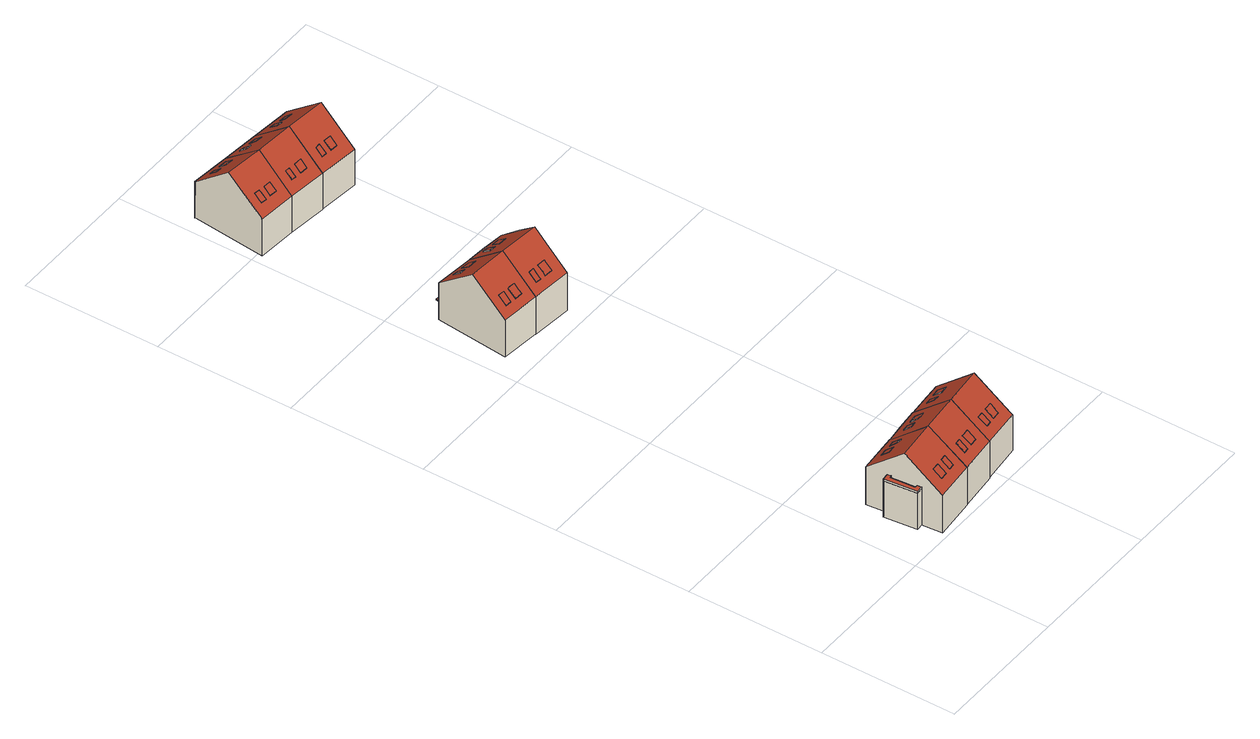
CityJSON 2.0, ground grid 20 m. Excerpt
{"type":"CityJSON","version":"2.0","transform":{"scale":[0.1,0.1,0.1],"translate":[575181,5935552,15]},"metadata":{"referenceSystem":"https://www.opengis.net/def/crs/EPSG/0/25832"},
"CityObjects":{
"building1":{"type":"Building","attributes":{"Grundfläche 2D":"70.089543","Grundhöhe NN":"15.678"},"children":["building1-1","building1-2","building1-3","building1-4","building1-5","building1-6"],"geometry":[{"type":"Solid","lod":"3","boundaries":[[[[0,1,2,3,4,5]],[[2,6,7,3]],[[8,9,10,11,12,13]],[[0,5,14,15,16,1]],[[8,13,12,11,17,18,6,2,1,16,19]],[[7,6,18,20]],[[5,4,3,7,20,14]],[[9,8,19,21]],[[10,9,21,22]],[[11,10,22,17]],[[20,18,17,22,21,19,16,15,14]]]],"semantics":{"surfaces":[{"type":"RoofSurface"},{"type":"WallSurface"},{"type":"GroundSurface"}],"values":[[0,0,0,1,1,1,1,1,1,1,2]]}}]},
"building1-1":{"type":"BuildingInstallation","parents":["building1"],"geometry":[{"type":"MultiSurface","lod":"3","boundaries":[[[23,24,25,26]],[[27,28,26,25]],[[23,26,28,29]],[[29,30,24,23]],[[25,24,30,27]]],"semantics":{"surfaces":[{"type":"RoofSurface"},{"type":"WallSurface"}],"values":[0,1,1,1,1]}}]},
"building1-2":{"type":"BuildingInstallation","parents":["building1"],"geometry":[{"type":"MultiSurface","lod":"3","boundaries":[[[31,32,33,34]],[[35,36,33,32]],[[34,33,36,37]],[[37,38,31,34]],[[32,31,38,35]]],"semantics":{"surfaces":[{"type":"RoofSurface"},{"type":"WallSurface"}],"values":[0,1,1,1,1]}}]},
"building1-3":{"type":"BuildingInstallation","parents":["building1"],"geometry":[{"type":"MultiSurface","lod":"3","boundaries":[[[39,40,41,42]],[[42,41,43,44]],[[39,42,44,45]],[[45,46,40,39]],[[46,43,41,40]]],"semantics":{"surfaces":[{"type":"RoofSurface"},{"type":"WallSurface"}],"values":[0,1,1,1,1]}}]},
"building1-4":{"type":"BuildingInstallation","parents":["building1"],"geometry":[{"type":"MultiSurface","lod":"3","boundaries":[[[47,48,49,50]],[[51,52,50,49]],[[47,50,52,53]],[[48,47,53,54]],[[54,51,49,48]]],"semantics":{"surfaces":[{"type":"RoofSurface"},{"type":"WallSurface"}],"values":[0,1,1,1,1]}}]},
"building1-5":{"type":"BuildingInstallation","parents":["building1"],"geometry":[{"type":"MultiSurface","lod":"3","boundaries":[[[55,56,57,58,59,60,61,62]],[[9,58,57,8]],[[9,10,59,58]],[[10,11,60,59]],[[12,61,60,11]],[[12,63,62,61]],[[63,64,55,62]],[[64,13,56,55]],[[8,57,56,13]]],"semantics":{"surfaces":[{"type":"RoofSurface"},{"type":"WallSurface"}],"values":[0,1,1,1,1,1,1,1,1]}}]},
"building1-6":{"type":"BuildingInstallation","parents":["building1"],"geometry":[{"type":"MultiSurface","lod":"3","boundaries":[[[65,66,67,68]],[[69,70,67,66]],[[70,71,68,67]],[[71,72,65,68]],[[72,69,66,65]],[[69,72,71,70]]],"semantics":{"surfaces":[{"type":"RoofSurface"},{"type":"WallSurface"},{"type":"OuterCeilingSurface"}],"values":[0,1,1,1,1,2]}}]},
"building2":{"type":"Building","attributes":{"Grundfläche 2D":"62.019519","Grundhöhe NN":"15.808"},"children":["building2-1","building2-2","building2-3","building2-4","building2-5"],"geometry":[{"type":"Solid","lod":"3","boundaries":[[[[4,3,73,74,75,5]],[[73,3,7,76,77]],[[7,3,4,5,78,79]],[[76,7,79,80]],[[74,73,77,76,80,81]],[[75,74,81,78,5]],[[80,79,78,81]]]],"semantics":{"surfaces":[{"type":"RoofSurface"},{"type":"WallSurface"},{"type":"GroundSurface"}],"values":[[0,0,1,1,1,1,2]]}}]},
"building2-1":{"type":"BuildingInstallation","parents":["building2"],"geometry":[{"type":"MultiSurface","lod":"3","boundaries":[[[82,83,84,85,86]],[[87,88,82,86]],[[89,83,82,88]],[[89,90,84,83]],[[90,91,87,86,85,84]]],"semantics":{"surfaces":[{"type":"RoofSurface"},{"type":"WallSurface"}],"values":[0,1,1,1,1]}}]},
"building2-2":{"type":"BuildingInstallation","parents":["building2"],"geometry":[{"type":"MultiSurface","lod":"3","boundaries":[[[92,93,94,95,96,97]],[[95,94,98,99]],[[100,97,96,95,99,101]],[[92,97,100,102]],[[98,94,93,92,102,103]]],"semantics":{"surfaces":[{"type":"RoofSurface"},{"type":"WallSurface"}],"values":[0,1,1,1,1]}}]},
"building2-3":{"type":"BuildingInstallation","parents":["building2"],"geometry":[{"type":"MultiSurface","lod":"3","boundaries":[[[104,105,106,107]],[[106,105,108,109]],[[107,106,109,110]],[[104,107,110,111]],[[105,104,111,108]]],"semantics":{"surfaces":[{"type":"RoofSurface"},{"type":"WallSurface"}],"values":[0,1,1,1,1]}}]},
"building2-4":{"type":"BuildingInstallation","parents":["building2"],"geometry":[{"type":"MultiSurface","lod":"3","boundaries":[[[112,113,114,115,116,117]],[[118,119,112,117]],[[119,120,113,112]],[[120,121,122,115,114,113]],[[115,122,118,117,116]]],"semantics":{"surfaces":[{"type":"RoofSurface"},{"type":"WallSurface"}],"values":[0,1,1,1,1]}}]},
"building2-5":{"type":"BuildingInstallation","parents":["building2"],"geometry":[{"type":"MultiSurface","lod":"3","boundaries":[[[123,124,125,126]],[[127,128,125,124]],[[128,129,126,125]],[[129,130,123,126]],[[130,127,124,123]],[[127,130,129,128]]],"semantics":{"surfaces":[{"type":"RoofSurface"},{"type":"WallSurface"},{"type":"OuterCeilingSurface"}],"values":[0,1,1,1,1,2]}}]},
"building3":{"type":"Building","attributes":{"Grundfläche 2D":"62.452696","Grundhöhe NN":"15.958"},"children":["building3-1","building3-2","building3-3","building3-4","building3-5"],"geometry":[{"type":"Solid","lod":"3","boundaries":[[[[73,131,132,133,134,74]],[[135,136,131,73,77,76]],[[76,77,73,74,137,138]],[[135,76,138,139]],[[132,131,136,135,139,140]],[[137,74,134,133,132,140,141,142]],[[140,139,138,137,142,141]]]],"semantics":{"surfaces":[{"type":"RoofSurface"},{"type":"WallSurface"},{"type":"GroundSurface"}],"values":[[0,0,1,1,1,1,2]]}}]},
"building3-1":{"type":"BuildingInstallation","parents":["building3"],"geometry":[{"type":"MultiSurface","lod":"3","boundaries":[[[143,144,145,146]],[[143,146,147,148]],[[146,145,149,147]],[[144,143,148,150]],[[145,144,150,149]]],"semantics":{"surfaces":[{"type":"RoofSurface"},{"type":"WallSurface"}],"values":[0,1,1,1,1]}}]},
"building3-2":{"type":"BuildingInstallation","parents":["building3"],"geometry":[{"type":"MultiSurface","lod":"3","boundaries":[[[151,152,153,154,155,156,157,158]],[[159,160,161,153,152,151,158]],[[162,163,157,156]],[[163,159,158,157]],[[156,155,154,153,161,162]]],"semantics":{"surfaces":[{"type":"RoofSurface"},{"type":"WallSurface"}],"values":[0,1,1,1,1]}}]},
"building3-3":{"type":"BuildingInstallation","parents":["building3"],"geometry":[{"type":"MultiSurface","lod":"3","boundaries":[[[164,165,166,167,168,169]],[[169,168,170,171]],[[172,165,164,169,171,173]],[[166,165,172,174]],[[170,168,167,166,174,175]]],"semantics":{"surfaces":[{"type":"RoofSurface"},{"type":"WallSurface"}],"values":[0,1,1,1,1]}}]},
"building3-4":{"type":"BuildingInstallation","parents":["building3"],"geometry":[{"type":"MultiSurface","lod":"3","boundaries":[[[176,177,178,179,180]],[[181,182,178,177]],[[182,183,184,180,179,178]],[[184,185,176,180]],[[181,177,176,185]]],"semantics":{"surfaces":[{"type":"RoofSurface"},{"type":"WallSurface"}],"values":[0,1,1,1,1]}}]},
"building3-5":{"type":"BuildingInstallation","parents":["building3"],"geometry":[{"type":"MultiSurface","lod":"3","boundaries":[[[186,187,188,189]],[[190,191,188,187]],[[191,192,189,188]],[[192,193,186,189]],[[193,190,187,186]],[[190,193,192,191]]],"semantics":{"surfaces":[{"type":"RoofSurface"},{"type":"WallSurface"},{"type":"OuterCeilingSurface"}],"values":[0,1,1,1,1,2]}}]},
"building4":{"type":"Building","attributes":{"Grundfläche 2D":"61.684985","Grundhöhe NN":"16.937"},"children":["building4-1","building4-2","building4-3","building4-4","building4-5"],"geometry":[{"type":"Solid","lod":"3","boundaries":[[[[194,195,196,197,198]],[[194,199,200,201,202,195]],[[203,200,199,194,198,204,205]],[[201,200,203,206]],[[196,195,202,201,206,207]],[[197,196,207,208,204,198]],[[206,203,205,204,208,207]]]],"semantics":{"surfaces":[{"type":"RoofSurface"},{"type":"WallSurface"},{"type":"GroundSurface"}],"values":[[0,0,1,1,1,1,2]]}}]},
"building4-1":{"type":"BuildingInstallation","parents":["building4"],"geometry":[{"type":"MultiSurface","lod":"3","boundaries":[[[209,210,211,212,213,214,215,216]],[[217,218,219,220,212,211,210,209]],[[221,222,214,213]],[[220,221,213,212]],[[215,214,222,217,209,216]]],"semantics":{"surfaces":[{"type":"RoofSurface"},{"type":"WallSurface"}],"values":[0,1,1,1,1]}}]},
"building4-2":{"type":"BuildingInstallation","parents":["building4"],"geometry":[{"type":"MultiSurface","lod":"3","boundaries":[[[223,224,225,226]],[[227,228,226,225]],[[223,226,228,229]],[[229,230,224,223]],[[224,230,227,225]]],"semantics":{"surfaces":[{"type":"RoofSurface"},{"type":"WallSurface"}],"values":[0,1,1,1,1]}}]},
"building4-3":{"type":"BuildingInstallation","parents":["building4"],"geometry":[{"type":"MultiSurface","lod":"3","boundaries":[[[231,232,233,234]],[[234,233,235,236]],[[231,234,236,237]],[[232,231,237,238]],[[233,232,238,235]]],"semantics":{"surfaces":[{"type":"RoofSurface"},{"type":"WallSurface"}],"values":[0,1,1,1,1]}}]},
"building4-4":{"type":"BuildingInstallation","parents":["building4"],"geometry":[{"type":"MultiSurface","lod":"3","boundaries":[[[239,240,241,242]],[[241,240,243,244]],[[239,242,245,246]],[[240,239,246,243]],[[242,241,244,245]]],"semantics":{"surfaces":[{"type":"RoofSurface"},{"type":"WallSurface"}],"values":[0,1,1,1,1]}}]},
"building4-5":{"type":"BuildingInstallation","parents":["building4"],"geometry":[{"type":"MultiSurface","lod":"3","boundaries":[[[247,248,249,250]],[[251,252,249,248]],[[252,253,250,249]],[[253,254,247,250]],[[254,251,248,247]],[[251,254,253,252]]],"semantics":{"surfaces":[{"type":"RoofSurface"},{"type":"WallSurface"},{"type":"OuterCeilingSurface"}],"values":[0,1,1,1,1,2]}}]},
"building5":{"type":"Building","attributes":{"Grundfläche 2D":"68.915996","Grundhöhe NN":"16.818"},"children":["building5-1","building5-2","building5-3","building5-4","building5-5","building5-6"],"geometry":[{"type":"Solid","lod":"3","boundaries":[[[[195,255,196]],[[201,256,257,258,195,202]],[[259,260,255,195,258,261]],[[262,263,264,265,266,267]],[[201,202,195,196,268,269]],[[256,201,269,270]],[[264,263,262,267,271,272,259,261,258,257,256,270,273]],[[255,274,275,276,268,196]],[[274,255,260,259,272,276,275]],[[265,264,273,277]],[[266,265,277,278]],[[267,266,278,271]],[[271,278,277,273,270,269,268,276,272]]]],"semantics":{"surfaces":[{"type":"RoofSurface"},{"type":"WallSurface"},{"type":"GroundSurface"}],"values":[[0,0,0,0,1,1,1,1,1,1,1,1,2]]}}]},
"building5-1":{"type":"BuildingInstallation","parents":["building5"],"geometry":[{"type":"MultiSurface","lod":"3","boundaries":[[[279,280,281,282,283,284,285,286]],[[287,288,283,282]],[[289,286,285,284,283,288,290,291]],[[279,286,289,292,281,280]],[[292,287,282,281]]],"semantics":{"surfaces":[{"type":"RoofSurface"},{"type":"WallSurface"}],"values":[0,1,1,1,1]}}]},
"building5-2":{"type":"BuildingInstallation","parents":["building5"],"geometry":[{"type":"MultiSurface","lod":"3","boundaries":[[[293,294,295,296,297,298,299,300]],[[300,301,294,293,300,299,302,303]],[[304,305,298,297,296,295,306,307]],[[299,298,305,302]],[[295,294,301,306]]],"semantics":{"surfaces":[{"type":"RoofSurface"},{"type":"WallSurface"}],"values":[0,1,1,1,1]}}]},
"building5-3":{"type":"BuildingInstallation","parents":["building5"],"geometry":[{"type":"MultiSurface","lod":"3","boundaries":[[[308,309,310,311]],[[312,310,309,313]],[[314,313,309,308]],[[312,315,311,310]],[[308,311,315,314]]],"semantics":{"surfaces":[{"type":"RoofSurface"},{"type":"WallSurface"}],"values":[0,1,1,1,1]}}]},
"building5-4":{"type":"BuildingInstallation","parents":["building5"],"geometry":[{"type":"MultiSurface","lod":"3","boundaries":[[[316,317,318,319,320]],[[317,316,320,321,322]],[[323,318,317,322]],[[323,324,319,318]],[[324,321,320,319]]],"semantics":{"surfaces":[{"type":"RoofSurface"},{"type":"WallSurface"}],"values":[0,1,1,1,1]}}]},
"building5-5":{"type":"BuildingInstallation","parents":["building5"],"geometry":[{"type":"MultiSurface","lod":"3","boundaries":[[[325,326,327,328,329,330,331,332]],[[262,327,326,267]],[[262,333,328,327]],[[333,334,329,328]],[[334,263,330,329]],[[264,331,330,263]],[[264,265,332,331]],[[265,266,325,332]],[[266,267,326,325]]],"semantics":{"surfaces":[{"type":"RoofSurface"},{"type":"WallSurface"}],"values":[0,1,1,1,1,1,1,1,1]}}]},
"building5-6":{"type":"BuildingInstallation","parents":["building5"],"geometry":[{"type":"MultiSurface","lod":"3","boundaries":[[[335,336,274,337]],[[275,338,337,274]],[[338,339,335,337]],[[339,340,336,335]],[[340,275,274,336]],[[340,339,338,275]]],"semantics":{"surfaces":[{"type":"RoofSurface"},{"type":"WallSurface"},{"type":"OuterCeilingSurface"}],"values":[0,1,1,1,1,2]}}]},
"building6":{"type":"Building","attributes":{"Grundfläche 2D":"62.329690","Grundhöhe NN":"17.208"},"children":["building6-1","building6-2","building6-3","building6-4"],"geometry":[{"type":"Solid","lod":"3","boundaries":[[[[341,342,343,344,345]],[[346,347,343,342,348,349]],[[341,345,350,351]],[[349,348,342,341,351,352]],[[346,349,352,353]],[[350,345,344,343,347,346,353,354]],[[353,352,351,350,354]]]],"semantics":{"surfaces":[{"type":"RoofSurface"},{"type":"WallSurface"},{"type":"GroundSurface"}],"values":[[0,0,1,1,1,1,2]]}}]},
"building6-1":{"type":"BuildingInstallation","parents":["building6"],"geometry":[{"type":"MultiSurface","lod":"3","boundaries":[[[355,356,357,358]],[[355,358,359,360]],[[358,357,361,359]],[[356,355,360,362]],[[357,356,362,361]]],"semantics":{"surfaces":[{"type":"RoofSurface"},{"type":"WallSurface"}],"values":[0,1,1,1,1]}}]},
"building6-2":{"type":"BuildingInstallation","parents":["building6"],"geometry":[{"type":"MultiSurface","lod":"3","boundaries":[[[363,364,365,366]],[[366,365,367,368]],[[363,366,368,369]],[[364,363,369,370]],[[365,364,370,367]]],"semantics":{"surfaces":[{"type":"RoofSurface"},{"type":"WallSurface"}],"values":[0,1,1,1,1]}}]},
"building6-3":{"type":"BuildingInstallation","parents":["building6"],"geometry":[{"type":"MultiSurface","lod":"3","boundaries":[[[371,372,373,374,375,376,377,378]],[[379,380,372,371]],[[381,382,378,377,376]],[[382,379,371,378]],[[380,383,384,385,375,374,373,372]],[[385,381,376,375]]],"semantics":{"surfaces":[{"type":"RoofSurface"},{"type":"WallSurface"}],"values":[0,1,1,1,1,1]}}]},
"building6-4":{"type":"BuildingInstallation","parents":["building6"],"geometry":[{"type":"MultiSurface","lod":"3","boundaries":[[[386,387,388,389,390,391,392,393]],[[394,395,396,397,388,387,386,393]],[[397,398,389,388]],[[398,399,390,389]],[[390,399,400,394,393,392,391]]],"semantics":{"surfaces":[{"type":"RoofSurface"},{"type":"WallSurface"}],"values":[0,1,1,1,1]}}]},
"building7":{"type":"Building","attributes":{"Grundfläche 2D":"62.292003","Grundhöhe NN":"17.250"},"children":["building7-1","building7-2","building7-3","building7-4"],"geometry":[{"type":"Solid","lod":"3","boundaries":[[[[341,401,402,342]],[[402,403,404,349,348,342]],[[401,341,351,405]],[[406,404,403,402,401,405,407]],[[349,404,406,352]],[[341,342,348,349,352,351]],[[406,407,405,351,352]]]],"semantics":{"surfaces":[{"type":"RoofSurface"},{"type":"WallSurface"},{"type":"GroundSurface"}],"values":[[0,0,1,1,1,1,2]]}}]},
"building7-1":{"type":"BuildingInstallation","parents":["building7"],"geometry":[{"type":"MultiSurface","lod":"3","boundaries":[[[408,409,410,411]],[[409,408,412,413]],[[410,409,413,414]],[[411,410,414,415]],[[408,411,415,412]]],"semantics":{"surfaces":[{"type":"RoofSurface"},{"type":"WallSurface"}],"values":[0,1,1,1,1]}}]},
"building7-2":{"type":"BuildingInstallation","parents":["building7"],"geometry":[{"type":"MultiSurface","lod":"3","boundaries":[[[416,417,418,419,420,421,422,423]],[[419,424,425,426,422,421,420]],[[426,427,423,422]],[[423,427,428,429,418,417,416]],[[429,424,419,418]]],"semantics":{"surfaces":[{"type":"RoofSurface"},{"type":"WallSurface"}],"values":[0,1,1,1,1]}}]},
"building7-3":{"type":"BuildingInstallation","parents":["building7"],"geometry":[{"type":"MultiSurface","lod":"3","boundaries":[[[430,431,432,433,434,435]],[[433,432,436,437]],[[438,435,434,433,437,435]],[[430,435,438,439]],[[436,432,431,430,439,440]]],"semantics":{"surfaces":[{"type":"RoofSurface"},{"type":"WallSurface"}],"values":[0,1,1,1,1]}}]},
"building7-4":{"type":"BuildingInstallation","parents":["building7"],"geometry":[{"type":"MultiSurface","lod":"3","boundaries":[[[441,442,443,444]],[[444,443,445,446]],[[441,444,446,447]],[[442,441,447,448]],[[443,442,448,445]]],"semantics":{"surfaces":[{"type":"RoofSurface"},{"type":"WallSurface"}],"values":[0,1,1,1,1]}}]},
"building8":{"type":"Building","attributes":{"Grundfläche 2D":"69.920985","Grundhöhe NN":"17.281"},"children":["building8-1","building8-2","building8-3","building8-4","building8-5"],"geometry":[{"type":"Solid","lod":"3","boundaries":[[[[402,401,449,450]],[[402,450,451,404,403]],[[452,453,454,455,456,457]],[[458,401,402,403,404,459,460]],[[449,401,458,461]],[[455,454,453,452,462,463,451,450,449,461,464]],[[404,451,463,459]],[[456,455,464,465]],[[457,456,465,466]],[[452,457,466,462]],[[466,465,464,461,458,460,459,463,462]]]],"semantics":{"surfaces":[{"type":"RoofSurface"},{"type":"WallSurface"},{"type":"GroundSurface"}],"values":[[0,0,0,1,1,1,1,1,1,1,2]]}}]},
"building8-1":{"type":"BuildingInstallation","parents":["building8"],"geometry":[{"type":"MultiSurface","lod":"3","boundaries":[[[467,468,469,470]],[[470,469,471,472]],[[467,470,472,473]],[[468,467,473,474]],[[469,468,474,471]]],"semantics":{"surfaces":[{"type":"RoofSurface"},{"type":"WallSurface"}],"values":[0,1,1,1,1]}}]},
"building8-2":{"type":"BuildingInstallation","parents":["building8"],"geometry":[{"type":"MultiSurface","lod":"3","boundaries":[[[475,476,477,478]],[[478,477,479,480]],[[475,478,480,481]],[[476,475,481,482]],[[477,476,482,479]]],"semantics":{"surfaces":[{"type":"RoofSurface"},{"type":"WallSurface"}],"values":[0,1,1,1,1]}}]},
"building8-3":{"type":"BuildingInstallation","parents":["building8"],"geometry":[{"type":"MultiSurface","lod":"3","boundaries":[[[483,484,485,486]],[[487,488,484,483]],[[486,485,489,490]],[[488,489,485,484]],[[483,486,490,487]]],"semantics":{"surfaces":[{"type":"RoofSurface"},{"type":"WallSurface"}],"values":[0,1,1,1,1]}}]},
"building8-4":{"type":"BuildingInstallation","parents":["building8"],"geometry":[{"type":"MultiSurface","lod":"3","boundaries":[[[491,492,493,494]],[[494,493,495,496]],[[496,497,491,494]],[[492,491,497,498]],[[498,495,493,492]]],"semantics":{"surfaces":[{"type":"RoofSurface"},{"type":"WallSurface"}],"values":[0,1,1,1,1]}}]},
"building8-5":{"type":"BuildingInstallation","parents":["building8"],"geometry":[{"type":"MultiSurface","lod":"3","boundaries":[[[499,500,501,502,503,504,505,506]],[[455,500,499,454]],[[453,504,503,452]],[[507,508,506,505]],[[455,456,501,500]],[[456,457,502,501]],[[457,452,503,502]],[[453,507,505,504]],[[508,454,499,506]]],"semantics":{"surfaces":[{"type":"RoofSurface"},{"type":"WallSurface"}],"values":[0,1,1,1,1,1,1,1,1]}}]}
},
"vertices":[
[119,122,68],[60,117,68],[66,62,113],[125,68,113],[120,120,69],[120,122,68],[71,8,68],[131,14,68],[63,86,66],[53,85,66],[58,37,66],[68,38,66],[67,44,66],[64,81,66],[120,122,7],[119,122,7],[60,117,7],[68,38,7],[71,8,7],[63,86,7],[131,14,7],[53,85,7],[58,37,7],
[100,109,78],[101,98,88],[109,98,88],[108,110,78],[109,98,87],[108,110,77],[100,109,77],[101,98,87],
[98,22,78],[97,34,88],[86,33,88],[87,21,78],[97,34,87],[86,33,87],[87,21,77],[98,22,77],
[116,24,78],[115,36,88],[106,35,88],[107,23,78],[106,35,87],[107,23,77],[116,24,77],[115,36,87],
[80,107,78],[81,96,88],[92,97,88],[91,108,78],[92,97,87],[91,108,77],[80,107,77],[81,96,87],
[60,80,69],[64,81,69],[63,86,69],[53,85,69],[58,37,69],[68,38,69],[67,44,69],[63,44,69],[63,44,66],[60,80,66],
[119,128,38],[94,126,38],[94,120,38],[119,122,38],[94,126,36],[94,120,36],[119,122,36],[119,128,36],
[182,74,113],[177,128,68],[146,125,68],[187,19,68],[187,22,70],[120,122,8],[131,14,8],[187,19,8],[177,128,8],
[164,115,78],[152,114,78],[153,103,88],[161,103,88],[165,104,88],[165,104,87],[164,115,77],[152,114,77],[153,103,87],[161,103,87],
[136,101,88],[137,101,88],[144,102,88],[143,113,78],[141,113,78],[135,112,78],[144,102,87],[143,113,77],[135,112,77],[141,113,77],[136,101,87],[137,101,87],
[151,27,78],[150,39,88],[142,38,88],[143,26,78],[150,39,87],[142,38,87],[143,26,77],[151,27,77],
[160,28,78],[171,29,78],[171,34,82],[170,41,88],[161,40,88],[158,40,88],[158,40,87],[160,28,77],[171,29,77],[171,34,81],[170,41,87],
[120,128,38],[120,122,38],[146,125,38],[145,130,38],[120,122,36],[146,125,36],[145,130,36],[120,128,36],
[239,79,113],[234,133,68],[202,130,68],[178,128,68],[244,25,68],[244,28,70],[177,128,10],[187,19,10],[244,25,10],[234,133,10],[202,130,10],[178,128,10],
[208,33,78],[207,45,88],[198,44,88],[200,32,78],[200,32,77],[208,33,77],[198,44,87],[207,45,87],
[227,38,81],[227,40,83],[227,47,88],[220,46,88],[217,46,88],[215,46,88],[216,34,78],[228,35,78],[228,35,77],[227,38,80],[227,47,87],[215,46,87],[216,34,77],
[198,118,78],[192,118,78],[193,107,88],[194,107,88],[201,107,88],[200,119,78],[201,107,87],[200,119,77],[192,118,77],[198,118,77],[193,107,87],[194,107,87],
[210,108,88],[221,109,88],[220,121,78],[210,120,78],[209,120,78],[221,109,87],[220,121,77],[210,120,77],[209,120,77],[210,108,87],
[177,134,38],[178,128,38],[202,130,38],[202,136,38],[178,128,36],[202,130,36],[202,136,36],[177,134,36],
[25,684,124],[82,679,124],[87,733,79],[31,739,79],[30,739,79],[20,633,81],[20,632,79],[77,626,79],[77,628,81],[20,632,19],[30,739,19],[20,633,19],[77,626,19],[87,733,19],[31,739,19],
[64,649,99],[57,650,99],[55,650,99],[52,650,99],[51,638,89],[63,637,89],[63,641,92],[63,642,93],[64,649,98],[57,650,98],[55,650,98],[52,650,98],[51,638,88],[63,637,88],
[59,725,90],[58,713,99],[71,712,99],[72,723,90],[71,712,98],[72,723,89],[59,725,89],[58,713,98],
[43,726,90],[42,715,99],[50,714,99],[51,725,90],[50,714,98],[51,725,89],[43,726,89],[42,715,98],
[42,639,89],[44,651,99],[35,652,99],[34,640,89],[44,651,98],[35,652,98],[34,640,88],[42,639,88],
[32,744,49],[31,739,49],[56,736,49],[56,742,49],[31,739,47],[56,736,47],[56,742,47],[32,744,47],
[88,733,79],[136,620,79],[139,650,105],[142,673,124],[147,727,79],[113,731,79],[144,697,105],[143,691,73],[140,655,73],[139,650,73],[148,649,73],[153,696,73],[144,697,73],[87,733,18],[77,626,18],[136,620,18],[144,697,18],[147,727,18],[139,650,18],[88,733,49],[88,733,47],[88,733,18],[148,649,18],[153,696,18],
[99,635,90],[99,636,90],[100,646,99],[92,646,99],[91,635,89],[95,634,89],[98,634,89],[99,634,89],[92,646,98],[91,635,88],[99,634,88],[95,634,88],[98,634,88],[100,646,98],
[121,643,99],[121,644,99],[109,645,99],[109,639,94],[109,638,93],[108,633,89],[120,632,89],[121,643,98],[121,644,98],[120,632,88],[121,643,97],[109,638,92],[108,633,88],[109,645,98],[109,639,93],
[107,708,99],[108,720,90],[100,721,90],[98,709,99],[100,721,89],[108,720,89],[107,708,98],[98,709,98],
[128,714,93],[128,718,90],[117,719,90],[115,707,99],[127,706,99],[127,706,98],[128,718,89],[117,719,89],[115,707,98],
[153,696,81],[144,697,81],[143,691,81],[147,691,81],[144,655,81],[140,655,81],[139,650,81],[148,649,81],[147,691,73],[144,655,73],
[113,736,49],[88,739,49],[113,731,49],[113,731,47],[113,736,47],[88,739,47],
[57,979,81],[62,1032,127],[6,1038,127],[1,987,83],[0,984,81],[11,1093,81],[11,1090,83],[68,1085,83],[68,1087,81],[0,984,22],[57,979,22],[68,1087,22],[11,1093,22],[11,1090,22],
[43,993,93],[44,1003,102],[33,1004,102],[32,994,93],[32,994,92],[43,993,92],[33,1004,101],[44,1003,101],
[24,1079,92],[22,1068,102],[30,1067,102],[31,1078,92],[30,1067,101],[31,1078,91],[24,1079,91],[22,1068,101],
[15,995,93],[23,994,93],[24,1002,99],[24,1004,101],[24,1005,102],[16,1006,102],[15,998,95],[15,996,93],[15,995,92],[23,994,92],[16,1006,101],[15,996,92],[24,1002,98],[24,1004,100],[24,1005,101],
[52,1073,95],[52,1075,94],[52,1076,92],[41,1077,92],[40,1066,102],[41,1066,102],[43,1066,102],[51,1065,102],[51,1065,101],[52,1073,94],[52,1075,93],[52,1076,91],[41,1077,91],[40,1066,101],[41,1066,101],
[114,973,81],[119,1027,127],[124,1079,83],[125,1082,81],[114,973,22],[125,1082,22],[124,1079,22],
[100,987,93],[101,997,102],[90,998,101],[89,988,92],[100,987,92],[101,997,101],[90,998,100],[89,988,91],
[80,1073,93],[80,1071,95],[79,1063,102],[87,1062,102],[87,1063,101],[87,1064,100],[88,1073,92],[80,1074,92],[87,1062,101],[87,1063,100],[88,1073,91],[80,1074,91],[80,1073,92],[79,1063,101],
[79,989,92],[80,997,99],[80,999,101],[73,1000,101],[72,990,93],[72,990,92],[80,999,100],[73,1000,100],[72,990,91],[79,989,91],[80,997,98],
[98,1072,92],[97,1061,102],[107,1060,102],[109,1071,92],[107,1060,101],[109,1071,91],[98,1072,91],[97,1061,101],
[174,967,81],[179,1021,127],[184,1076,81],[181,1045,78],[181,1039,78],[177,1003,78],[177,998,78],[186,997,78],[191,1044,78],[114,973,23],[125,1082,23],[124,1079,23],[174,967,23],[181,1045,23],[184,1076,23],[177,998,23],[186,997,23],[191,1044,23],
[156,981,93],[157,992,102],[146,993,102],[145,982,93],[146,993,101],[145,982,92],[156,981,92],[157,992,101],
[136,983,93],[137,994,102],[130,994,102],[129,984,93],[130,994,101],[129,984,92],[136,983,92],[137,994,101],
[137,1068,93],[136,1057,102],[144,1056,102],[145,1067,93],[137,1068,92],[136,1057,101],[144,1056,101],[145,1067,92],
[154,1066,92],[153,1056,102],[164,1055,102],[165,1065,92],[164,1055,101],[165,1065,91],[154,1066,91],[153,1056,101],
[177,1003,83],[177,998,83],[186,997,83],[191,1044,83],[181,1045,83],[181,1039,83],[185,1039,83],[181,1003,83],[185,1039,78],[181,1003,78]
]}
